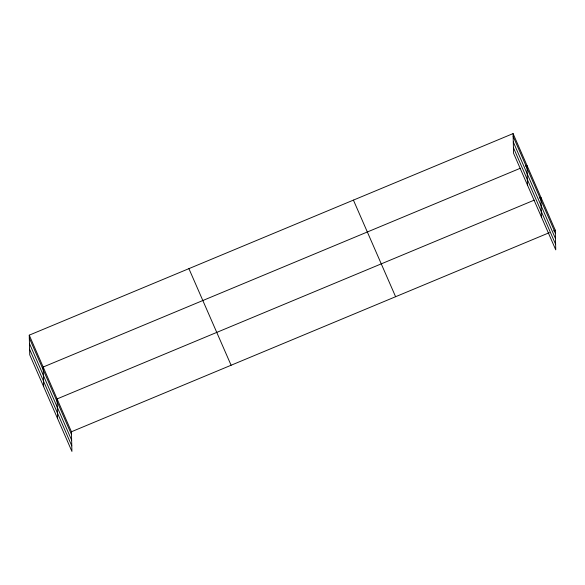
<?xml version="1.0" encoding="UTF-8"?>
<svg xmlns="http://www.w3.org/2000/svg" width="585" height="585" viewBox="0 0 585 585"><rect width="100%" height="100%" fill="white"/><g stroke="black" fill="none" stroke-linecap="round" stroke-linejoin="round"><path stroke-width="0.88" d="M29.25 335.161L71.436 431.759L71.918 451.408L29.733 354.81L29.25 335.161L513.082 133.592L555.267 230.19L555.75 249.839L513.564 153.241L513.082 133.592M520.284 168.275L43.173 367.036L43.656 386.685M525.323 166.169L527.005 165.475L527.487 185.116M534.2 200.15L57.096 398.919L57.571 418.56M539.246 198.052L540.928 197.35L541.403 216.998M71.436 431.759L549.388 232.647M553.593 230.892L555.267 230.19M513.155 136.422L555.341 233.027M513.286 141.972L555.472 238.578M513.425 147.691L555.611 244.289M353.42 200.114L395.606 296.712M188.911 268.647L231.104 365.245M29.316 337.991L71.509 434.589M29.455 343.541L71.641 440.139M29.594 349.26L71.779 445.858"/></g></svg>
